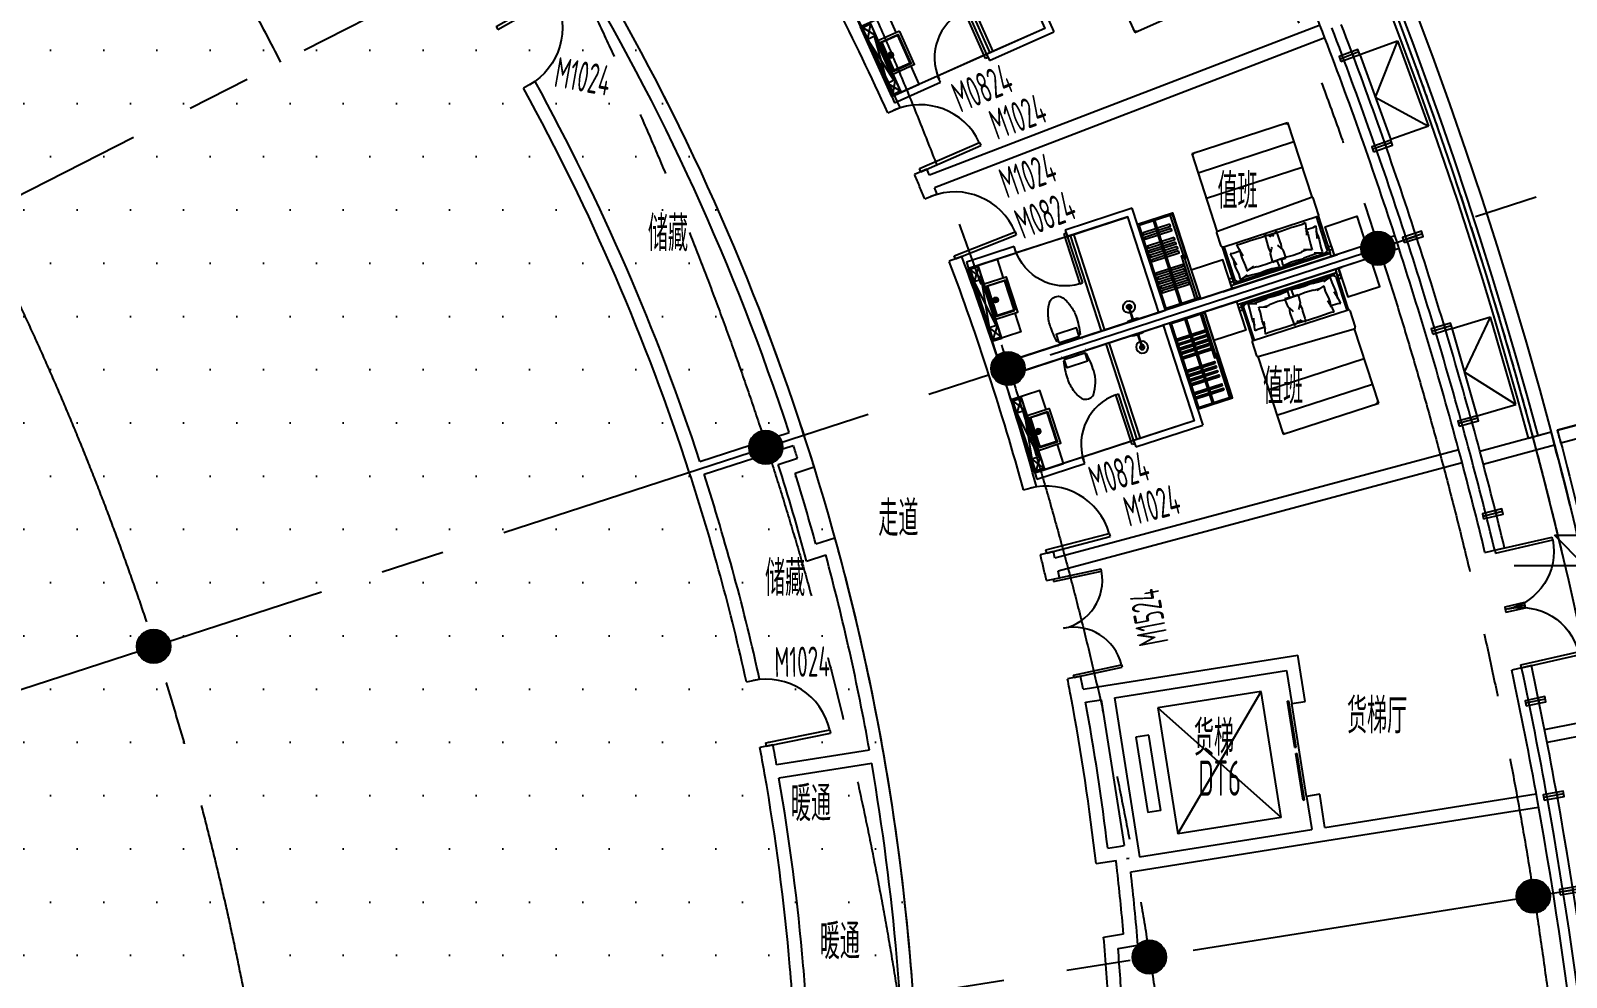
# Model space of a CAD drawing. Extents: x 104132 to 3338343, y -1228862 to 1409848.
# Drawn here: x 511096 to 534000, y 105421 to 119532 of the extents above; entities that cross this region are included whole.
import ezdxf

# ---------------------------------------------------------------- set-up
doc = ezdxf.new("R2010")
doc.units = 0
for name, pattern in [('CENTER', [50.8, 31.75, -6.35, 6.35, -6.35]), ('CENTER2', [28.575, 19.05, -3.175, 3.175, -3.175]), ('DASH', [0.35, 0.25, -0.1])]:
    doc.linetypes.add(name, pattern=pattern)
doc.layers.get('0').update_dxf_attribs({"color": 8})
for name, color, linetype in [('#标注', 8, 'Continuous'), ('#轴线', 8, 'CENTER2'), ('A-AL', 8, 'Continuous'), ('A-COLS-PLAN-S', 8, 'Continuous'), ('A-FIXT', 8, 'Continuous'), ('A-FLOR-OVHD', 8, 'DASH'), ('A-FLOR-UNDR', 8, 'Continuous'), ('A-FURN', 8, 'Continuous'), ('A-GLAZ', 8, 'Continuous'), ('A-STRS-HRAL', 8, 'Continuous'), ('C-NAME', 8, 'Continuous'), ('COLUMN', 8, 'Continuous'), ('dim', 8, 'Continuous'), ('DIM_ELEV', 8, 'Continuous'), ('DOTE', 8, 'CENTER'), ('EVTR', 8, 'Continuous'), ('PUB_HATCH', 8, 'Continuous'), ('WALL', 8, 'Continuous'), ('WINDOW', 8, 'Continuous'), ('WINDOW_TEXT', 8, 'Continuous'), ('建-屋面看线', 8, 'Continuous'), ('建-标字-设备', 8, 'Continuous')]:
    doc.layers.add(name, color=color, linetype=linetype)
for name, color, linetype, plot in [('A-X-TEMP', 8, 'Continuous', False), ('开窗', 8, 'Continuous', False), ('结构板边线', 8, 'Continuous', False), ('降板示意', 8, 'Continuous', False)]:
    doc.layers.add(name, color=color, linetype=linetype, plot=plot)
doc.styles.add('XD2008', font='xd-hzs.shx', dxfattribs={"width": 0.7, "bigfont": 'xd-hztxt.shx'})

# ---------------------------------------------------------------- blocks, each defined once
blk = doc.blocks.new('轴网20240313')
at = {"layer": '#标注', "ltscale": 300}
blk.add_circle((571467.9, -147345.9), 64700, dxfattribs=at)
at = {"layer": '#轴线', "ltscale": 300}
for p, q in [((585100.3, -140399.8), (631789, -116610.7)), ((586019, -142617.9), (635854.4, -126425.4)), ((586579.5, -144952.4), (638334.4, -136755.3))]:
    blk.add_line(p, q, dxfattribs=at)
for radius in [64700, 63300, 57500, 53700, 44100]:
    blk.add_circle((571467.9, -147345.9), radius, dxfattribs=at)
blk.add_arc((571467.9, -147345.9), 49200, 27, 45, dxfattribs=at)
blk = doc.blocks.new('_YZH')
blk.add_circle((0, 0), 0.5)
at = {"layer": 'PUB_HATCH', "const_width": 0.5}
blk.add_lwpolyline([(-0.25, 0, 1), (0.25, 0, 1)], format="xyb", close=True, dxfattribs=at)
blk = doc.blocks.new('二层柱网0313')
at = {"layer": 'A-COLS-PLAN-S', "xscale": 500, "yscale": 500, "zscale": 500}
for p in [(881670, -327785), (876154, -329577), (872540, -330752), (863409, -333718), (883989, -337444), (878260, -338351)]:
    blk.add_blockref('_YZH', p, dxfattribs=at)
blk = doc.blocks.new('rgewg1500')
at = {"ltscale": 0.3}
for p, q in [((0, -2250), (0, -450)), ((0, -2100), (0, -550)), ((0, -550), (50, -550)), ((150, -500), (20, -500)), ((634, -550), (50, -550)), ((50, -2030), (50, -570)), ((70, -550), (150, -550)), ((75, -625), (75, -600)), ((114, -656), (87, -656)), ((87, -656), (108, -729)), ((100, -550), (100, -500)), ((172, -656), (114, -656)), ((150, -550), (150, -500)), ((297, -642), (172, -656)), ((341, -642), (297, -642)), ((407, -646), (318, -669)), ((429, -651), (341, -642)), ((445, -639), (407, -646)), ((505, -628), (445, -639)), ((495, -673), (505, -628)), ((496, -781), (495, -673)), ((633, -2045), (633, -555)), ((653, -535), (913, -535)), ((883, -2045), (933, -555)), ((2100, -550), (933, -550)), ((1400, -2050), (1400, -550)), ((1800, -2050), (1800, -550)), ((2100, -2050), (2100, -550)), ((107, -814), (99, -945)), ((108, -729), (107, -814)), ((108, -729), (123, -777)), ((210, -789), (183, -789)), ((183, -789), (204, -862)), ((204, -862), (203, -947)), ((204, -862), (219, -910)), ((268, -789), (210, -789)), ((393, -775), (268, -789)), ((437, -775), (393, -775)), ((503, -779), (414, -802)), ((525, -784), (437, -775)), ((541, -772), (503, -779)), ((601, -761), (541, -772)), ((591, -806), (601, -761)), ((593, -946), (591, -806)), ((99, -945), (94, -953)), ((94, -953), (101, -1054)), ((101, -1054), (102, -1154)), ((195, -953), (190, -1086)), ((190, -1086), (198, -1187)), ((203, -947), (195, -953)), ((592, -1148), (595, -973)), ((595, -973), (593, -946)), ((92, -1211), (89, -1272)), ((89, -1272), (198, -1265)), ((89, -1328), (198, -1335)), ((92, -1389), (89, -1328)), ((102, -1154), (92, -1211)), ((185, -1195), (314, -1203)), ((188, -1256), (185, -1195)), ((188, -1344), (185, -1405)), ((198, -1313), (188, -1256)), ((198, -1287), (188, -1344)), ((198, -1187), (198, -1287)), ((198, -1413), (198, -1313)), ((314, -1203), (354, -1226)), ((314, -1397), (354, -1374)), ((335, -1215), (407, -1203)), ((354, -1226), (392, -1249)), ((354, -1374), (392, -1351)), ((392, -1249), (403, -1258)), ((392, -1351), (403, -1342)), ((407, -1203), (442, -1206)), ((442, -1206), (553, -1209)), ((553, -1209), (595, -1210)), ((567, -1279), (558, -1266)), ((567, -1321), (558, -1334)), ((582, -1278), (567, -1321)), ((582, -1322), (567, -1279)), ((596, -1236), (582, -1278)), ((596, -1364), (582, -1322)), ((587, -1344), (592, -1148)), ((587, -1256), (592, -1452)), ((595, -1210), (609, -1210)), ((609, -1210), (596, -1236)), ((609, -1390), (596, -1364)), ((102, -1446), (92, -1389)), ((94, -1647), (101, -1546)), ((101, -1546), (102, -1446)), ((185, -1405), (314, -1397)), ((190, -1514), (198, -1413)), ((195, -1647), (190, -1514)), ((335, -1385), (407, -1397)), ((407, -1397), (442, -1394)), ((442, -1394), (553, -1391)), ((553, -1391), (595, -1390)), ((592, -1452), (595, -1627)), ((595, -1390), (609, -1390)), ((99, -1655), (94, -1647)), ((107, -1786), (99, -1655)), ((108, -1871), (107, -1786)), ((108, -1871), (123, -1823)), ((183, -1811), (204, -1738)), ((210, -1811), (183, -1811)), ((203, -1653), (195, -1647)), ((204, -1738), (203, -1653)), ((204, -1738), (219, -1690)), ((268, -1811), (210, -1811)), ((393, -1825), (268, -1811)), ((437, -1825), (393, -1825)), ((503, -1821), (414, -1798)), ((525, -1816), (437, -1825)), ((496, -1819), (495, -1927)), ((541, -1828), (503, -1821)), ((601, -1839), (541, -1828)), ((593, -1654), (591, -1794)), ((591, -1794), (601, -1839)), ((595, -1627), (593, -1654)), ((50, -2050), (634, -2050)), ((50, -2050), (50, -2050)), ((150, -2050), (70, -2050)), ((75, -2025), (75, -1975)), ((87, -1944), (108, -1871)), ((114, -1944), (87, -1944)), ((100, -2100), (100, -2050)), ((172, -1944), (114, -1944)), ((150, -2100), (150, -2050)), ((297, -1958), (172, -1944)), ((341, -1958), (297, -1958)), ((407, -1954), (318, -1931)), ((429, -1949), (341, -1958)), ((445, -1961), (407, -1954)), ((505, -1972), (445, -1961)), ((495, -1927), (505, -1972)), ((883, -2050), (2100, -2050)), ((0, -2100), (50, -2100)), ((20, -2100), (150, -2100)), ((653, -2065), (863, -2065))]:
    blk.add_line(p, q, dxfattribs=at)
for points in [[(0, -500), (450, -500), (450, 0), (0, 0)], [(0, -2100), (450, -2100), (450, -2600), (0, -2600)]]:
    blk.add_lwpolyline(points, close=True, dxfattribs=at)
blk.add_lwpolyline([(50, -2100), (50, -550)], dxfattribs=at)
blk.add_lwpolyline([(633, -2025), (125, -2025, -0.414214), (75, -1975), (75, -625, -0.414214), (125, -575), (633, -575)], format="xyb", dxfattribs=at)
for centre, radius, start, end in [((20, -520), 20, 90, 180), ((70, -570), 20, 90, 180), ((50, -600), 25, 0, 90), ((653, -555), 20, 90, 180), ((913, -555), 20, 0, 90), ((2050, -600), 50, 0, 90), ((50, -2025), 25, 270, 0), ((70, -2030), 20, 180, 270), ((653, -2045), 20, 180, 270), ((863, -2045), 20, 270, 0), ((2050, -2000), 50, 270, 0), ((20, -2080), 20, 180, 270)]:
    blk.add_arc(centre, radius, start, end, dxfattribs=at)
blk = doc.blocks.new('XREF-ID.ABCD$0$DSAFAS124SDA')
at = {"ltscale": 0.5}
for p, q in [((18910, 19911), (18900, 19911)), ((18900, 19849), (18910, 19849)), ((18910, 19849), (18910, 19911)), ((18910, 19890), (18930, 19890)), ((18910, 19870), (18930, 19870)), ((18930, 19870), (18930, 19890)), ((18930, 19885), (19115, 19885)), ((18930, 19875), (19115, 19875))]:
    blk.add_line(p, q, dxfattribs=at)
for points in [[(18900, 19965), (18910, 19965), (18915, 19935), (18915, 19890)], [(18915, 19870), (18915, 19825), (18910, 19795), (18900, 19795)]]:
    blk.add_lwpolyline(points, dxfattribs=at)
for radius, start, end in [(89.5, 183.2025, 176.7975), (35, 188.2132, 171.7868), (9, 213.749, 146.251), (5, 270, 90)]:
    blk.add_arc((19115, 19880), radius, start, end, dxfattribs=at)
blk = doc.blocks.new('XREF-ID.ABCD$0$A$C1BB74E00')
at = {"ltscale": 0.5}
for p, q in [((108, 347), (108, 69)), ((113, 352), (577, 352)), ((117, 79), (117, 336)), ((120, 339), (570, 339)), ((302, 290), (388, 290)), ((345, 333), (345, 247)), ((573, 79), (573, 336)), ((582, 347), (582, 69)), ((577, 64), (113, 64)), ((570, 76), (120, 76))]:
    blk.add_line(p, q, dxfattribs=at)
blk.add_lwpolyline([(70, 378), (70, 35, 0.414214), (75, 30), (615, 30, 0.414214), (620, 35), (620, 378)], format="xyb", dxfattribs=at)
blk.add_lwpolyline([(70, 378), (620, 378)], dxfattribs=at)
for radius in [37.5, 26]:
    blk.add_circle((345, 290), radius, dxfattribs=at)
for centre, radius, start, end in [((113, 347), 5, 90, 180), ((120, 336), 3, 90, 180), ((570, 336), 3, 0, 90), ((577, 347), 5, 0, 90), ((113, 69), 5, 180, 270), ((120, 79), 3, 180, 270), ((570, 79), 3, 270, 0), ((577, 69), 5, 270, 0)]:
    blk.add_arc(centre, radius, start, end, dxfattribs=at)
blk = doc.blocks.new('nnnnhn')
at = {"ltscale": 0.3}
for p, q in [((1140, 0), (0, 0)), ((0, 0), (0, -450)), ((0, 0), (1140, 0)), ((0, -150), (0, 0)), ((1140, -450), (1140, 0)), ((1140, 0), (1140, -150)), ((1140, -150), (0, -150)), ((20, -20), (1120, -20)), ((20, -150), (20, -20)), ((20, -150), (210, -20)), ((210, -150), (20, -20)), ((1120, -150), (20, -150)), ((210, -20), (210, -150)), ((930, -130), (210, -20)), ((210, -130), (930, -20)), ((210, -130), (930, -130)), ((930, -20), (930, -150)), ((1120, -150), (930, -20)), ((930, -150), (1120, -20)), ((1120, -20), (1120, -150)), ((0, -450), (295, -450)), ((845, -450), (1140, -450))]:
    blk.add_line(p, q, dxfattribs=at)
at = {"ltscale": 0.5}
blk.add_lwpolyline([(845, -450), (1140, -450), (1140, 0), (0, 0), (0, -450), (295, -450)], dxfattribs=at)
at = {"ltscale": 0.5, "extrusion": (0, 0, -1), "zscale": -1}
blk.add_blockref('XREF-ID.ABCD$0$A$C1BB74E00', (-915, -530), dxfattribs=at)
blk = doc.blocks.new('XREF-ID.ABCD$0$马桶')
at = {"ltscale": 0.5}
for points, format in [([(-188, 30, 10, 0, 0), (-195, 0, 0, 0, 0.053113), (-225, -286, 0, 0, 0.094029), (-192, -490, 0, 0, 0.0979), (-106, -658, 0, 0, 0.39929), (106, -658, 0, 0, 0.087816), (192, -490, 0, 0, 0.089191), (225, -305, 0, 0, 0.054931), (195, 0, 0, 10, 0), (188, 30, 10, 10, 0)], "xyseb"), ([(224, 0, 10, 0, 0), (195, 0, 0, 0, 0), (-195, 0, 0, 10, 0), (-225, 0, 10, 10, 0)], "xyseb"), ([(-180, -50, 0.049028), (-205, -306, 0.094674), (-173, -505, 0.097919), (-90, -666, 0.382959), (90, -666, 0.087635), (173, -504, 0.08979), (205, -325, 0.05091), (180, -50, 0.046704)], "xyb")]:
    blk.add_lwpolyline(points, format=format, dxfattribs=at)
for points in [[(-160, -50), (-180, -50)], [(180, -50), (160, -50)]]:
    blk.add_lwpolyline(points, dxfattribs=at)
blk.add_lwpolyline([(-160, -30), (160, -30), (160, -160), (-160, -160)], close=True, dxfattribs=at)
blk = doc.blocks.new('Swcwrv4tv')
at = {"ltscale": 0.3}
for p, q in [((20, -240), (1330, -240)), ((20, -250), (1330, -250)), ((20, -260), (1330, -260))]:
    blk.add_line(p, q, dxfattribs=at)
for points in [[(0, 0), (0, -550), (1350, -550), (1350, 0)], [(20, -20), (20, -550), (1330, -550), (1330, -20)], [(149, -460), (149, -40), (179, -40), (179, -460)], [(219, -460), (219, -40), (249, -40), (249, -460)], [(359, -460), (359, -40), (389, -40), (389, -460)], [(429, -460), (429, -40), (459, -40), (459, -460)], [(499, -460), (499, -40), (529, -40), (529, -460)], [(569, -460), (569, -40), (599, -40), (599, -460)], [(779, -460), (779, -40), (809, -40), (809, -460)], [(849, -460), (849, -40), (879, -40), (879, -460)], [(919, -460), (919, -40), (949, -40), (949, -460)], [(989, -460), (989, -40), (1019, -40), (1019, -460)], [(1059, -460), (1059, -40), (1089, -40), (1089, -460)], [(20, -540), (700, -540), (700, -510), (20, -510)], [(1330, -480), (650, -480), (650, -510), (1330, -510)]]:
    blk.add_lwpolyline(points, close=True, dxfattribs=at)
blk = doc.blocks.new('$DorLib2D$00000001')
for p, q in [((0.45, 0.975), (0.5, 0.975)), ((0.45, 0), (0.45, 0.975)), ((0.5, 0), (0.5, 0.975)), ((0.5, 0), (0.45, 0))]:
    blk.add_line(p, q)
blk.add_arc((0.475, 0), 0.975, 91.4693, 180)
blk = doc.blocks.new('ffrxiugg')
at = {"layer": 'A-FIXT'}
for points in [[(1630, 2100), (1630, 600)], [(1680, 2100), (1680, 600)]]:
    blk.add_lwpolyline(points, dxfattribs=at)
at = {"layer": 'A-X-TEMP'}
blk.add_lwpolyline([(30, 2100), (2530, 2100), (2530, 600), (30, 600)], close=True, dxfattribs=at)
at = {"layer": 'WALL'}
for p, q in [((2530, 2100), (2530, 600)), ((2630, 2100), (2530, 2100)), ((2630, 2100), (2630, 500)), ((780, 600), (30, 600)), ((30, 600), (30, 500)), ((30, 500), (780, 500)), ((780, 500), (780, 600)), ((2530, 600), (1580, 600)), ((1580, 600), (1580, 500)), ((1580, 500), (2630, 500))]:
    blk.add_line(p, q, dxfattribs=at)
at = {"layer": 'WINDOW'}
blk.add_line((1580, 600), (780, 600), dxfattribs=at)
at = {"layer": 'A-FIXT'}
blk.add_blockref('XREF-ID.ABCD$0$马桶', (1130, 2100), dxfattribs=at)
at = {"layer": 'A-FIXT', "extrusion": (0, 0, -1), "xscale": -1, "zscale": -1, "rotation": 89.36786769298436}
blk.add_blockref('XREF-ID.ABCD$0$DSAFAS124SDA', (17960, 20779), dxfattribs=at)
at = {"layer": 'A-FIXT', "rotation": 90}
blk.add_blockref('nnnnhn', (30, 600), dxfattribs=at)
at = {"layer": 'A-FURN'}
for name, p, rotation in [('Swcwrv4tv', (2630, 750), 90), ('rgewg1500', (5780, 2100), 270)]:
    blk.add_blockref(name, p, dxfattribs=dict(at, rotation=rotation))
at = {"layer": 'WINDOW', "xscale": -800, "yscale": -800, "zscale": -800, "rotation": 180}
blk.add_blockref('$DorLib2D$00000001', (1180, 550), dxfattribs=at)
blk = doc.blocks.new('ffrxiugg_M_F')
at = {"layer": 'A-FIXT'}
for points in [[(-1680, 2100), (-1680, 600)], [(-1630, 2100), (-1630, 600)]]:
    blk.add_lwpolyline(points, dxfattribs=at)
at = {"layer": 'A-X-TEMP'}
blk.add_lwpolyline([(-30, 2100), (-2530, 2100), (-2530, 600), (-30, 600)], close=True, dxfattribs=at)
at = {"layer": 'WALL'}
for p, q in [((-2630, 2100), (-2630, 500)), ((-2530, 2100), (-2630, 2100)), ((-2530, 2100), (-2530, 600)), ((-2630, 500), (-1580, 500)), ((-1580, 600), (-2530, 600)), ((-1580, 500), (-1580, 600)), ((-30, 600), (-780, 600)), ((-780, 600), (-780, 500)), ((-780, 500), (-30, 500)), ((-30, 500), (-30, 600))]:
    blk.add_line(p, q, dxfattribs=at)
at = {"layer": 'WINDOW'}
blk.add_line((-1580, 600), (-780, 600), dxfattribs=at)
at = {"layer": 'A-FIXT', "extrusion": (0, 0, -1), "zscale": -1, "rotation": 270.6321323070156}
blk.add_blockref('XREF-ID.ABCD$0$DSAFAS124SDA', (-17960, 20779), dxfattribs=at)
at = {"layer": 'A-FIXT', "xscale": -1}
blk.add_blockref('XREF-ID.ABCD$0$马桶', (-1130, 2100), dxfattribs=at)
at = {"layer": 'A-FIXT', "xscale": -1, "rotation": 270}
blk.add_blockref('nnnnhn', (-30, 600), dxfattribs=at)
at = {"layer": 'A-FURN', "xscale": -1}
for name, p, rotation in [('rgewg1500', (-5780, 2100), 90), ('Swcwrv4tv', (-2630, 750), 270)]:
    blk.add_blockref(name, p, dxfattribs=dict(at, rotation=rotation))
at = {"layer": 'WINDOW', "xscale": -800, "yscale": 800, "zscale": -800}
blk.add_blockref('$DorLib2D$00000001', (-1180, 550), dxfattribs=at)
blk = doc.blocks.new('smg')
blk.add_lwpolyline([(-40, 200), (-40, -100), (40, -100), (40, 200)], close=True)
for points in [[(40, 0), (-40, 0)], [(0, -100), (0, 200)]]:
    blk.add_lwpolyline(points)
blk = doc.blocks.new('danyuan1')
at = {"layer": 'A-AL'}
for p, rotation in [((-8275, 2291), 169.7142857143211), ((-6867, 2019), 168.428571428614), ((-5465, 1716), 167.1428571428847), ((-4071, 1381), 165.8571428571781), ((-2685, 1015), 164.5714285714549), ((-1307, 618), 163.2857142857502), ((62, 190), 162.0000000000363)]:
    blk.add_blockref('smg', p, dxfattribs=dict(at, rotation=rotation))
blk = doc.blocks.new('A$C2063e2f8')
at = {"layer": 'A-FLOR-UNDR'}
blk.add_lwpolyline([(95483, 37837), (83326, 34580, -0.017455), (84349, 30152), (96703, 32554)], format="xyb", dxfattribs=at)
at = {"layer": 'A-STRS-HRAL'}
blk.add_lwpolyline([(95528, 37642), (83378, 34386, 0.000768), (83326, 34580), (95483, 37837)], format="xyb", dxfattribs=at)
blk = doc.blocks.new('shangxuechuang')
at = {"layer": '开窗'}
for points in [[(-254, 543), (974, 1118)], [(-254, 543), (614, 287), (974, 1118)], [(974, 1118), (1222, 572)], [(0, 0), (-254, 543)], [(0, 0), (1228, 575)]]:
    blk.add_lwpolyline(points, dxfattribs=at)
blk = doc.blocks.new('$DorLib2D$00000002')
for p, q in [((-0.5, 0), (-0.5, 0.4875)), ((-0.475, 0.4875), (-0.5, 0.4875)), ((-0.475, 0), (-0.475, 0.4875)), ((0.475, 0), (0.475, 0.4875)), ((0.475, 0.4875), (0.5, 0.4875)), ((0.5, 0), (0.5, 0.4875)), ((-0.5, 0), (-0.475, 0)), ((0.5, 0), (0.475, 0))]:
    blk.add_line(p, q)
for centre, start, end in [((-0.4875, 0), 0, 88.53072), ((0.4875, 0), 91.46928, 180)]:
    blk.add_arc(centre, 0.4875, start, end)
blk = doc.blocks.new('$DORLIB2D$00000127')
for points in [[(-0.533, 0.795), (-0.533, 0.69)], [(-0.033, 0.795), (-0.533, 0.795)], [(-0.033, 0.69), (-0.533, 0.69)], [(-0.033, 0.795), (-0.033, 0.69)], [(0.533, 0.795), (0.033, 0.795)], [(0.033, 0.795), (0.033, 0.69)], [(0.533, 0.69), (0.033, 0.69)], [(0.533, 0.795), (0.533, 0.69)], [(0.5, 0.5), (-0.5, 0.5)]]:
    blk.add_lwpolyline(points)
blk = doc.blocks.new('A$C4b9ed297')
at = {"layer": '降板示意'}
h = blk.add_hatch(dxfattribs=at)
h.set_pattern_fill('DOTS', color=256, scale=500)
h.set_pattern_definition([(0, (-172821.1, -487183.2), (396.875, 793.75), [0, -793.75])])
edge = h.paths.add_edge_path()
edge.add_arc((18662, 6114), 34662, 17.9204, 31.0653)
edge.add_arc((22989, 8739), 29602, 31.0354, 42.0918)
edge.add_arc((28141, 13501), 22586, 41.8885, 50.404)
edge.add_line((42537, 30905), (35678, 25921))
edge.add_line((35678, 25921), (31183, 31183))
edge.add_line((31183, 31183), (24395, 24395))
edge.add_line((24395, 24395), (20525, 20525))
edge.add_arc((49972, 17506), 29602, 174.1471, 184.9646)
edge.add_arc((55015, 17926), 34662, 184.9347, 198.0797)
edge.add_arc((55045, 17835), 34662, 197.9204, 211.0653)
edge.add_arc((50718, 15210), 29602, 211.0354, 221.8529)
edge.add_line((28669, -4541), (34075, -5397))
edge.add_line((34075, -5397), (43557, -6899))
edge.add_line((43557, -6899), (44100, 0))
edge.add_line((44100, 0), (52578, 0))
edge.add_arc((30703, 5618), 22586, 345.596, 354.1115)
edge.add_arc((23735, 6443), 29602, 353.9083, 364.9646)
edge.add_arc((18692, 6023), 34662, 4.9347, 18.0797)
at = {"layer": 'A-FLOR-OVHD', "ltscale": 5}
blk.add_arc((67883, 22057), 32750, 173.447, 222.7392, dxfattribs=at)
at = {"layer": 'A-FLOR-UNDR', "ltscale": 5}
for radius, start, end in [(65000, 322.26362, 219.12201), (64800, 15, 49.65086), (64800, 335.06671, 11)]:
    blk.add_arc((0, 0), radius, start, end, dxfattribs=at)
at = {"layer": 'A-GLAZ'}
for p, q in [((61799, 15028), (62091, 15095)), ((62492, 13340), (62199, 13273))]:
    blk.add_line(p, q, dxfattribs=at)
for radius, start, end in [(63600, 21, 24), (63600, 18, 21), (63750, 18, 21), (63900, 18, 21), (63750, 15, 18), (63900, 15, 18), (63600, 15, 18), (63750, 13.66605, 15), (63900, 13.66415, 15), (63600, 13.66796, 15), (63750, 10.25738, 12.04823), (63900, 10.25738, 12.05013), (63600, 10.25738, 12.04633), (63600, 354, 10.25738), (63750, 354, 10.25738), (63900, 354, 10.25738)]:
    blk.add_arc((0, 0), radius, start, end, dxfattribs=at)
at = {"layer": 'A-STRS-HRAL'}
for points in [[(61723, 16539), (62785, 16823)], [(61774, 16345), (62837, 16630)], [(62688, 12389), (63767, 12599)], [(63806, 12403), (62726, 12193)]]:
    blk.add_lwpolyline(points, dxfattribs=at)
blk.add_arc((0, 0), 65000, 11, 15, dxfattribs=at)
at = {"layer": 'DIM_ELEV'}
for p, q in [((63285, 14834), (62835, 15284)), ((62835, 15284), (65058, 15284)), ((62235, 14834), (63735, 14834))]:
    blk.add_line(p, q, dxfattribs=at)
at = {"layer": 'EVTR'}
for p, q in [((58459, 12955), (56919, 12711)), ((57216, 10834), (58459, 12955)), ((58757, 11078), (58459, 12955)), ((56919, 12711), (57216, 10834)), ((58757, 11078), (56919, 12711)), ((56786, 12305), (56593, 12274)), ((56593, 12274), (56771, 11148)), ((56964, 11179), (56786, 12305)), ((56964, 11179), (56771, 11148)), ((58757, 11078), (57216, 10834))]:
    blk.add_line(p, q, dxfattribs=at)
at = {"layer": 'WALL'}
for p, q in [((59340, 22886), (53515, 20649)), ((59411, 22699), (53591, 20465)), ((47632, 22047), (47458, 21948)), ((52892, 21580), (53076, 21660)), ((53475, 20743), (53292, 20663)), ((53443, 20297), (53630, 20371)), ((60456, 19749), (54560, 17833)), ((60518, 19558), (54622, 17642)), ((53995, 19440), (53809, 19367)), ((50089, 16382), (51421, 16813)), ((50151, 16192), (51483, 16623)), ((61407, 16557), (55385, 14944)), ((51259, 16339), (51544, 16432)), ((51509, 16210), (51794, 16303)), ((61459, 16364), (55432, 14749)), ((54915, 15960), (55109, 16010)), ((51818, 15154), (52104, 15247)), ((51681, 14899), (51966, 14992)), ((55361, 15043), (55167, 14992)), ((55259, 14608), (55455, 14650)), ((56142, 13043), (59006, 13497)), ((59116, 12805), (59006, 13497)), ((50783, 13098), (50979, 13138)), ((55769, 13183), (55573, 13141)), ((56272, 12861), (58840, 13268)), ((58840, 13268), (58918, 12774)), ((55806, 12990), (56142, 13043)), ((55842, 12793), (56075, 12830)), ((56075, 12830), (56419, 10657)), ((56272, 12861), (56632, 10590)), ((58918, 12774), (59116, 12805)), ((51179, 12158), (50984, 12118)), ((52617, 12080), (51234, 11861)), ((52652, 11883), (51269, 11664)), ((59335, 11423), (59137, 11391)), ((59137, 11391), (59216, 10898)), ((59413, 10929), (59335, 11423)), ((59346, 10716), (62600, 11231)), ((59413, 10929), (62565, 11428)), ((56648, 10491), (59216, 10898)), ((56173, 10618), (56367, 10649)), ((56367, 10649), (56419, 10657)), ((56580, 10278), (59346, 10716)), ((56632, 10590), (56648, 10491)), ((55999, 10388), (56296, 10435)), ((56493, 10466), (56450, 10460)), ((56493, 10466), (56450, 10460)), ((56450, 10460), (56450, 10460)), ((56493, 10466), (56493, 10466)), ((56516, 10268), (56580, 10278)), ((56111, 9292), (56408, 9339)), ((56326, 9124), (56623, 9171))]:
    blk.add_line(p, q, dxfattribs=at)
for centre, radius, start, end in [((18662, 6114), 34462, 18.0864, 31.0653), ((18662, 6114), 34662, 17.9204, 31.0653), ((18662, 6114), 37562, 24.3139, 27.0514), ((18662, 6114), 37762, 24.3098, 26.8914), ((18662, 6114), 33062, 18.0934, 28.8089), ((18662, 6114), 32862, 17.916, 28.8036), ((18662, 6114), 37562, 22.4905, 22.7884), ((18662, 6114), 37762, 22.6384, 22.7925), ((18662, 6114), 37562, 22.1847, 22.4905), ((18662, 6114), 37762, 22.1807, 22.3348), ((18662, 6114), 37562, 17.9265, 20.6593), ((18662, 6114), 37762, 18.0786, 20.6634), ((18699, 6024), 37555, 15.3414, 18.0747), ((18699, 6024), 37755, 15.3374, 17.9226), ((18692, 6023), 34662, 17.2534, 18.0796), ((18692, 6023), 34462, 17.5811, 17.9141), ((18692, 6023), 34162, 15.0596, 17.5767), ((18692, 6023), 32862, 12.4331, 18.084), ((18692, 6023), 33062, 12.4279, 17.9138), ((18692, 6023), 34362, 15.411, 17.2461), ((18692, 6023), 34662, 9.9541, 15.4342), ((18692, 6023), 34462, 10.1232, 15.0859), ((18699, 6024), 37555, 13.5098, 13.8157), ((18699, 6024), 37755, 13.6656, 13.8197), ((18699, 6024), 37555, 13.2129, 13.5098), ((18699, 6024), 37755, 13.2069, 13.362), ((18699, 6024), 37555, 10.4841, 10.9243), ((18699, 6024), 37755, 10.6319, 10.9304), ((18699, 6024), 37555, 6.6731, 10.4841), ((18699, 6024), 37755, 6.9891, 10.3283), ((18692, 6023), 33062, 10.1708, 10.6948), ((18692, 6023), 32862, 10.0005, 10.6895), ((18692, 6023), 34662, 4.9347, 9.9541), ((18692, 6023), 32862, 4.9339, 10.0005), ((18692, 6023), 34462, 4.9347, 9.7906), ((18692, 6023), 33062, 4.934, 9.8241), ((18676, 6020), 37878, 6.5481, 6.6931), ((18676, 6020), 37878, 5.0266, 6.5481), ((18676, 6020), 38078, 4.7458, 6.404), ((23735, 6443), 32502, 3.1252, 5.0297), ((23735, 6443), 29402, 4.0238, 4.9647), ((23735, 6443), 29602, 3.8457, 4.9646), ((23735, 6443), 32702, 3.1171, 4.7027), ((23735, 6443), 27802, 3.5493, 4.9655), ((23735, 6443), 28002, 3.7743, 4.9654)]:
    blk.add_arc(centre, radius, start, end, dxfattribs=at)
at = {"layer": '结构板边线', "ltscale": 2}
blk.add_lwpolyline([(62447, 16733), (62785, 16823)], dxfattribs=at)
for radius, start, end in [(64650, 15, 49.64192), (65000, 11, 15), (64650, 337.74488, 11)]:
    blk.add_arc((0, 0), radius, start, end, dxfattribs=at)
at = {"layer": '降板示意'}
blk.add_lwpolyline([(51642, 16780, 0.057419), (48353, 24000, 0.04828), (44955, 28581, 0.037173), (42537, 30905), (35678, 25921), (31183, 31183), (24395, 24395), (20525, 20525, 0.047235), (20482, 14944, 0.057419), (22065, 7169, 0.057419), (25354, -52, 0.047235), (28669, -4541), (34075, -5397), (43557, -6899), (44100, 0), (52578, 0, 0.037173), (53169, 3301, 0.04828), (53225, 9004, 0.057419)], format="xyb", close=True, dxfattribs=at)
at = {"layer": 'A-AL'}
for p, rotation in [((60582, 19684), 306), ((62916, 9965), 296.9999999999999)]:
    blk.add_blockref('danyuan1', p, dxfattribs=dict(at, rotation=rotation))
at = {"layer": 'A-FIXT'}
for name, p, rotation in [('ffrxiugg', (53167, 21263), 24.00000000000171), ('ffrxiugg_M_F', (53882, 19821), 198.0000000000051), ('ffrxiugg', (55242, 15636), 17.9999999999991)]:
    blk.add_blockref(name, p, dxfattribs=dict(at, rotation=rotation))
at = {"layer": 'COLUMN', "xscale": 500, "yscale": 500, "zscale": 500}
blk.add_blockref('_YZH', (41942, 13628), dxfattribs=at)
at = {"layer": 'WINDOW'}
for name, p, xscale, yscale, zscale, rotation in [('$DorLib2D$00000001', (47298, 22431), 1000, -1000, 1000, 119.6753893280159), ('$DorLib2D$00000001', (53184, 21162), -1000, -1000, -1000, 113.5511540612831), ('$DorLib2D$00000001', (53719, 19869), -1000, -1000, -1000, 111.4220169457199), ('$DorLib2D$00000001', (55138, 15501), -1000, -1000, -1000, 104.5785478271048), ('$DorLib2D$00000002', (62145, 14184), 1800, -1800, 1800, 102.8571428571424), ('$DorLib2D$00000002', (55514, 13896), -1500, -1500, -1500, 102.0686219523918), ('$DorLib2D$00000001', (50981, 12628), -1000, -1000, -1000, 101.5613455488817), ('$DORLIB2D$00000127', (59127, 12098), 1400, -200, 1400, 278.9999999999993)]:
    blk.add_blockref(name, p, dxfattribs=dict(at, xscale=xscale, yscale=yscale, zscale=zscale, rotation=rotation))
at = {"layer": '建-屋面看线'}
blk.add_blockref('二层柱网0313', (-821468, 347346), dxfattribs=at)
at = {"layer": '开窗', "rotation": 264.8571428571429}
blk.add_blockref('shangxuechuang', (59933, 22451), dxfattribs=at)
at = {"layer": '开窗', "xscale": -1, "rotation": 311.1428571428578}
blk.add_blockref('shangxuechuang', (61683, 17065), dxfattribs=at)
at = {"layer": '结构板边线'}
blk.add_blockref('A$C2063e2f8', (-20445, -17731), dxfattribs=at)
at = {"layer": 'C-NAME', "style": 'XD2008', "width": 0.6}
for s, p in [('值班', (57810, 20151)), ('储藏', (49314, 19517)), ('值班', (58489, 17238)), ('走道', (52751, 15271)), ('储藏', (51061, 14378)), ('货梯厅', (59741, 12328)), ('货梯', (57458, 11998)), ('DT6', (57523, 11400))]:
    blk.add_text(s, height=525, dxfattribs=at).set_placement(p)
at = {"layer": 'WINDOW_TEXT', "style": 'XD2008', "width": 0.6}
for s, rotation, p in [('M1024', 349.9979, (47899, 21973)), ('M0824', 21.8792, (53974, 21580)), ('M1024', 19.8978, (54520, 21173)), ('M1024', 19.2694, (54665, 20302)), ('M0824', 21.2507, (54909, 19694)), ('M0824', 16.5921, (55981, 15864)), ('M1024', 14.6107, (56488, 15408)), ('M1524', 100.8216, (57085, 13689)), ('M1024', 0.8518, (51204, 13166))]:
    blk.add_text(s, height=450, rotation=rotation, dxfattribs=at).set_placement(p)
at = {"layer": '建-标字-设备', "style": 'XD2008', "width": 0.6}
for p in [(51447, 11021), (51878, 8964)]:
    blk.add_text('暖通', height=525, dxfattribs=at).set_placement(p)

msp = doc.modelspace()

# ---------------------------------------------------------------- block references
at = {"layer": 'dim', "ltscale": 300}
msp.add_blockref('A$C4b9ed297', (470988, 96727), dxfattribs=at)
at = {"layer": 'DOTE'}
msp.add_blockref('轴网20240313', (-100480, 244073), dxfattribs=at)

doc.saveas('drawing.dxf')
